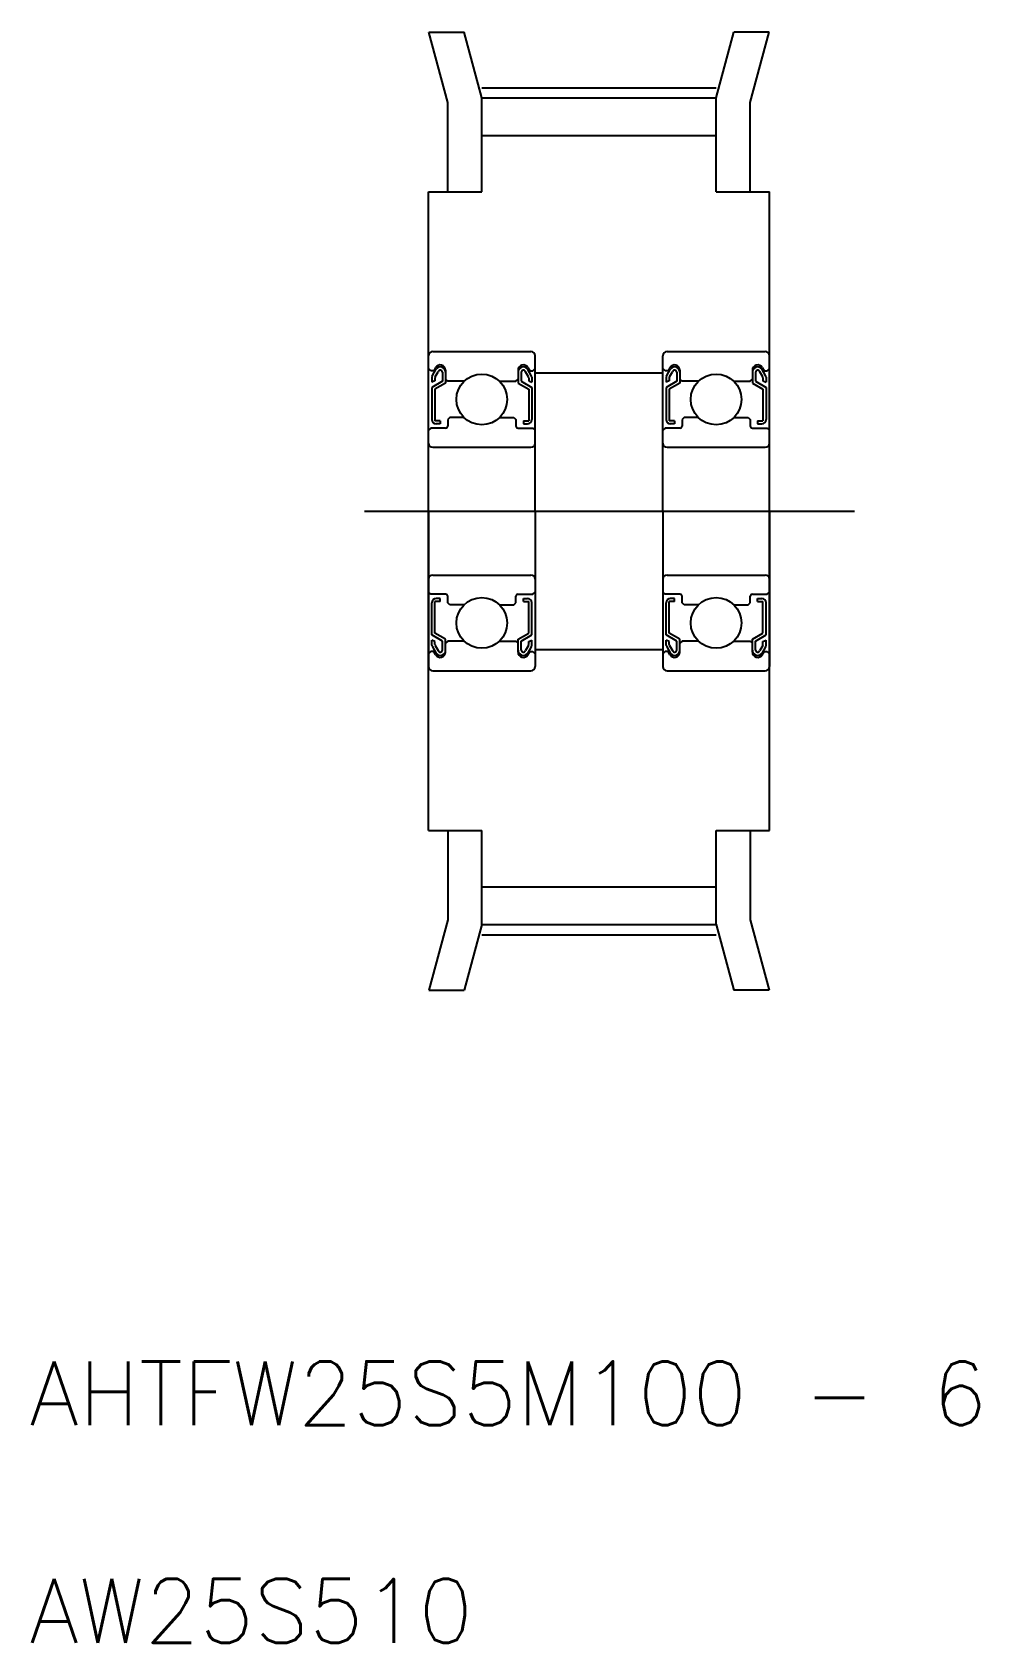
# Model space of a CAD drawing. Extents: x 22 to 66.4, y 0.3 to 76.
import ezdxf
from ezdxf.enums import TextEntityAlignment as Align

# ---------------------------------------------------------------- set-up
doc = ezdxf.new("R2010")
doc.units = 0
doc.linetypes.add('CENTER', pattern=[50.8, 31.75, -6.35, 6.35, -6.35])
doc.layers.get('0').update_dxf_attribs({"linetype": 'CONTINUOUS'})
doc.layers.add('CENTER', color=1, linetype='CONTINUOUS')
doc.styles.get("Standard").update_dxf_attribs({"font": 'txt.shx', "bigfont": 'bigfont.shx'})

msp = doc.modelspace()

# ---------------------------------------------------------------- linework, layer by layer
at = {"color": 7, "linetype": 'CONTINUOUS'}
for p, q in [((40.602, 75.975), (42.259, 75.975)), ((41.485, 72.68), (40.602, 75.975)), ((43.085, 72.89), (42.259, 75.975)), ((54.085, 72.89), (54.912, 75.975)), ((56.568, 75.975), (54.912, 75.975)), ((55.685, 72.68), (56.568, 75.975)), ((41.485, 68.475), (41.485, 72.68)), ((43.085, 72.89), (54.085, 72.89)), ((43.085, 68.475), (43.085, 72.89)), ((54.085, 68.475), (54.085, 72.89)), ((55.685, 68.475), (55.685, 72.68)), ((43.085, 71.12), (54.085, 71.12)), ((40.585, 38.475), (40.585, 68.475)), ((40.585, 68.475), (43.085, 68.475)), ((54.085, 68.475), (56.585, 68.475)), ((56.585, 38.475), (56.585, 68.475)), ((40.585, 53.475), (40.585, 60.775)), ((40.785, 60.975), (45.385, 60.975)), ((45.585, 53.475), (45.585, 60.775)), ((51.585, 53.475), (51.585, 60.775)), ((51.785, 60.975), (56.385, 60.975)), ((56.585, 53.475), (56.585, 60.775)), ((40.685, 60.075), (40.585, 60.175)), ((40.835, 60.075), (40.685, 60.075)), ((40.749, 59.822), (40.946, 60.164)), ((40.919, 60.22), (40.835, 60.075)), ((40.899, 59.782), (41.038, 60.023)), ((41.235, 60), (41.235, 59.575)), ((41.385, 60.095), (41.385, 59.675)), ((41.385, 60), (41.385, 59.489)), ((44.785, 60.095), (44.785, 59.675)), ((44.785, 60), (44.785, 59.489)), ((44.935, 60), (44.935, 59.575)), ((45.272, 59.782), (45.133, 60.023)), ((45.422, 59.822), (45.224, 60.164)), ((45.252, 60.22), (45.335, 60.075)), ((45.335, 60.075), (45.485, 60.075)), ((45.485, 60.075), (45.585, 60.175)), ((45.585, 59.975), (51.585, 59.975)), ((51.685, 60.075), (51.585, 60.175)), ((51.835, 60.075), (51.685, 60.075)), ((51.749, 59.822), (51.946, 60.164)), ((51.919, 60.22), (51.835, 60.075)), ((51.899, 59.782), (52.038, 60.023)), ((52.235, 60), (52.235, 59.575)), ((52.385, 60.095), (52.385, 59.675)), ((52.385, 60), (52.385, 59.489)), ((55.785, 60.095), (55.785, 59.675)), ((55.785, 60), (55.785, 59.489)), ((55.935, 60), (55.935, 59.575)), ((56.272, 59.782), (56.133, 60.023)), ((56.422, 59.822), (56.224, 60.164)), ((56.252, 60.22), (56.335, 60.075)), ((56.335, 60.075), (56.485, 60.075)), ((56.485, 60.075), (56.585, 60.175)), ((40.735, 59.772), (40.735, 59.539)), ((40.885, 59.593), (40.735, 59.539)), ((41.235, 59.575), (40.735, 59.287)), ((40.735, 59.287), (40.735, 57.775)), ((40.885, 59.732), (40.885, 59.593)), ((41.385, 59.489), (40.885, 59.2)), ((40.885, 59.2), (40.885, 57.725)), ((41.485, 59.575), (41.385, 59.675)), ((42.251, 59.575), (41.485, 59.575)), ((43.919, 59.575), (44.685, 59.575)), ((44.685, 59.575), (44.785, 59.675)), ((44.785, 59.489), (45.285, 59.2)), ((44.935, 59.575), (45.435, 59.287)), ((45.285, 59.732), (45.285, 59.593)), ((45.285, 59.593), (45.435, 59.539)), ((45.285, 59.2), (45.285, 57.725)), ((45.435, 59.772), (45.435, 59.539)), ((45.435, 59.287), (45.435, 57.775)), ((51.735, 59.772), (51.735, 59.539)), ((51.885, 59.593), (51.735, 59.539)), ((52.235, 59.575), (51.735, 59.287)), ((51.735, 59.287), (51.735, 57.775)), ((51.885, 59.732), (51.885, 59.593)), ((52.385, 59.489), (51.885, 59.2)), ((51.885, 59.2), (51.885, 57.725)), ((52.485, 59.575), (52.385, 59.675)), ((53.251, 59.575), (52.485, 59.575)), ((54.919, 59.575), (55.685, 59.575)), ((55.685, 59.575), (55.785, 59.675)), ((55.785, 59.489), (56.285, 59.2)), ((55.935, 59.575), (56.435, 59.287)), ((56.285, 59.732), (56.285, 59.593)), ((56.285, 59.593), (56.435, 59.539)), ((56.285, 59.2), (56.285, 57.725)), ((56.435, 59.772), (56.435, 59.539)), ((56.435, 59.287), (56.435, 57.775)), ((41.135, 57.725), (40.885, 57.725)), ((41.135, 57.575), (40.935, 57.575)), ((41.135, 57.725), (41.135, 57.575)), ((41.585, 57.875), (41.485, 57.775)), ((41.485, 57.775), (41.485, 57.475)), ((42.251, 57.875), (41.585, 57.875)), ((43.919, 57.875), (44.585, 57.875)), ((44.585, 57.875), (44.685, 57.775)), ((44.685, 57.775), (44.685, 57.475)), ((45.035, 57.725), (45.035, 57.575)), ((45.035, 57.725), (45.285, 57.725)), ((45.035, 57.575), (45.235, 57.575)), ((52.135, 57.725), (51.885, 57.725)), ((52.135, 57.575), (51.935, 57.575)), ((52.135, 57.725), (52.135, 57.575)), ((52.585, 57.875), (52.485, 57.775)), ((52.485, 57.775), (52.485, 57.475)), ((53.251, 57.875), (52.585, 57.875)), ((54.919, 57.875), (55.585, 57.875)), ((55.585, 57.875), (55.685, 57.775)), ((55.685, 57.775), (55.685, 57.475)), ((56.035, 57.725), (56.285, 57.725)), ((56.035, 57.725), (56.035, 57.575)), ((56.035, 57.575), (56.235, 57.575)), ((40.685, 57.375), (40.585, 57.275)), ((40.585, 57.125), (40.585, 57.125)), ((41.385, 57.375), (40.685, 57.375)), ((44.785, 57.375), (45.485, 57.375)), ((45.485, 57.375), (45.585, 57.275)), ((51.685, 57.375), (51.585, 57.275)), ((51.585, 57.125), (51.585, 57.125)), ((52.385, 57.375), (51.685, 57.375)), ((55.785, 57.375), (56.485, 57.375)), ((56.485, 57.375), (56.585, 57.275)), ((40.785, 56.475), (45.385, 56.475)), ((51.785, 56.475), (56.385, 56.475)), ((40.585, 55.3), (40.585, 55.3)), ((51.585, 55.3), (51.585, 55.3)), ((40.585, 53.475), (40.585, 46.175)), ((45.585, 53.475), (45.585, 46.175)), ((51.585, 53.475), (51.585, 46.175)), ((56.585, 53.475), (56.585, 46.175)), ((40.785, 50.475), (45.385, 50.475)), ((51.785, 50.475), (56.385, 50.475)), ((40.685, 49.575), (40.585, 49.675)), ((41.385, 49.575), (40.685, 49.575)), ((41.135, 49.225), (40.885, 49.225)), ((40.885, 47.751), (40.885, 49.225)), ((41.135, 49.375), (40.935, 49.375)), ((41.135, 49.225), (41.135, 49.375)), ((41.485, 49.175), (41.485, 49.475)), ((44.685, 49.175), (44.685, 49.475)), ((44.785, 49.575), (45.485, 49.575)), ((45.035, 49.225), (45.035, 49.375)), ((45.035, 49.375), (45.235, 49.375)), ((45.035, 49.225), (45.285, 49.225)), ((45.285, 47.751), (45.285, 49.225)), ((45.485, 49.575), (45.585, 49.675)), ((51.685, 49.575), (51.585, 49.675)), ((52.385, 49.575), (51.685, 49.575)), ((51.885, 47.751), (51.885, 49.225)), ((52.135, 49.225), (51.885, 49.225)), ((52.135, 49.375), (51.935, 49.375)), ((52.135, 49.225), (52.135, 49.375)), ((52.485, 49.175), (52.485, 49.475)), ((55.685, 49.175), (55.685, 49.475)), ((55.785, 49.575), (56.485, 49.575)), ((56.035, 49.375), (56.235, 49.375)), ((56.035, 49.225), (56.035, 49.375)), ((56.035, 49.225), (56.285, 49.225)), ((56.285, 47.751), (56.285, 49.225)), ((56.485, 49.575), (56.585, 49.675)), ((40.735, 47.664), (40.735, 49.175)), ((41.585, 49.075), (41.485, 49.175)), ((42.251, 49.075), (41.585, 49.075)), ((43.919, 49.075), (44.585, 49.075)), ((44.585, 49.075), (44.685, 49.175)), ((45.435, 47.664), (45.435, 49.175)), ((51.735, 47.664), (51.735, 49.175)), ((52.585, 49.075), (52.485, 49.175)), ((53.251, 49.075), (52.585, 49.075)), ((54.919, 49.075), (55.585, 49.075)), ((55.585, 49.075), (55.685, 49.175)), ((56.435, 47.664), (56.435, 49.175)), ((41.385, 47.462), (40.885, 47.751)), ((44.785, 47.462), (45.285, 47.751)), ((52.385, 47.462), (51.885, 47.751)), ((55.785, 47.462), (56.285, 47.751)), ((41.235, 47.375), (40.735, 47.664)), ((40.735, 47.179), (40.735, 47.412)), ((40.885, 47.357), (40.735, 47.412)), ((40.749, 47.129), (40.946, 46.787)), ((40.885, 47.219), (40.885, 47.357)), ((40.899, 47.169), (41.038, 46.928)), ((41.235, 46.95), (41.235, 47.375)), ((41.385, 46.95), (41.385, 47.462)), ((41.485, 47.375), (41.385, 47.275)), ((41.385, 46.856), (41.385, 47.275)), ((42.251, 47.375), (41.485, 47.375)), ((43.919, 47.375), (44.685, 47.375)), ((44.685, 47.375), (44.785, 47.275)), ((44.785, 46.95), (44.785, 47.462)), ((44.785, 46.856), (44.785, 47.275)), ((44.935, 47.375), (45.435, 47.664)), ((44.935, 46.95), (44.935, 47.375)), ((45.272, 47.169), (45.133, 46.928)), ((45.422, 47.129), (45.224, 46.787)), ((45.285, 47.357), (45.435, 47.412)), ((45.285, 47.219), (45.285, 47.357)), ((45.435, 47.179), (45.435, 47.412)), ((45.585, 46.975), (51.585, 46.975)), ((52.235, 47.375), (51.735, 47.664)), ((51.885, 47.357), (51.735, 47.412)), ((51.735, 47.179), (51.735, 47.412)), ((51.749, 47.129), (51.946, 46.787)), ((51.885, 47.219), (51.885, 47.357)), ((51.899, 47.169), (52.038, 46.928)), ((52.235, 46.95), (52.235, 47.375)), ((52.385, 46.95), (52.385, 47.462)), ((52.485, 47.375), (52.385, 47.275)), ((52.385, 46.856), (52.385, 47.275)), ((53.251, 47.375), (52.485, 47.375)), ((54.919, 47.375), (55.685, 47.375)), ((55.685, 47.375), (55.785, 47.275)), ((55.785, 46.95), (55.785, 47.462)), ((55.785, 46.856), (55.785, 47.275)), ((55.935, 47.375), (56.435, 47.664)), ((55.935, 46.95), (55.935, 47.375)), ((56.272, 47.169), (56.133, 46.928)), ((56.422, 47.129), (56.224, 46.787)), ((56.285, 47.357), (56.435, 47.412)), ((56.285, 47.219), (56.285, 47.357)), ((56.435, 47.179), (56.435, 47.412)), ((40.685, 46.875), (40.585, 46.775)), ((40.835, 46.875), (40.685, 46.875)), ((40.919, 46.731), (40.835, 46.875)), ((45.252, 46.731), (45.335, 46.875)), ((45.335, 46.875), (45.485, 46.875)), ((45.485, 46.875), (45.585, 46.775)), ((51.685, 46.875), (51.585, 46.775)), ((51.835, 46.875), (51.685, 46.875)), ((51.919, 46.731), (51.835, 46.875)), ((56.252, 46.731), (56.335, 46.875)), ((56.335, 46.875), (56.485, 46.875)), ((56.485, 46.875), (56.585, 46.775)), ((40.785, 45.975), (45.385, 45.975)), ((51.785, 45.975), (56.385, 45.975)), ((40.585, 38.475), (43.085, 38.475)), ((41.485, 38.475), (41.485, 34.271)), ((43.085, 34.06), (43.085, 38.475)), ((54.085, 34.06), (54.085, 38.475)), ((54.085, 38.475), (56.585, 38.475)), ((55.685, 38.475), (55.685, 34.271)), ((43.085, 35.83), (54.085, 35.83)), ((41.485, 34.271), (40.602, 30.975)), ((43.085, 34.06), (42.259, 30.975)), ((43.085, 34.06), (54.085, 34.06)), ((54.085, 34.06), (54.912, 30.975)), ((55.685, 34.271), (56.568, 30.975)), ((40.602, 30.975), (42.259, 30.975)), ((56.568, 30.975), (54.912, 30.975))]:
    msp.add_line(p, q, dxfattribs=at)
for centre in [(43.085, 58.725), (54.085, 58.725), (43.085, 48.225), (54.085, 48.225)]:
    msp.add_circle(centre, 1.191, dxfattribs=at)
for centre, radius, start, end in [((40.785, 60.775), 0.2, 90, 180), ((45.385, 60.775), 0.2, 0, 90), ((51.785, 60.775), 0.2, 90, 180), ((56.385, 60.775), 0.2, 0, 90), ((40.835, 59.772), 0.1, 150.00032, 180.0006), ((40.985, 59.732), 0.1, 150.00032, 180.0006), ((41.135, 60.095), 0.25, 359.99956, 150.00021), ((41.135, 60), 0.25, 0, 139.19441), ((41.135, 60), 0.1, 0, 167.12492), ((45.035, 60.095), 0.25, 29.99979, 180.00044), ((45.035, 60), 0.25, 40.80559, 180), ((45.035, 60), 0.1, 12.87508, 180), ((45.185, 59.732), 0.1, 359.9994, 29.99968), ((45.335, 59.772), 0.1, 359.9994, 29.99968), ((51.835, 59.772), 0.1, 150.00032, 180.0006), ((51.985, 59.732), 0.1, 150.00032, 180.0006), ((52.135, 60.095), 0.25, 359.99956, 150.00021), ((52.135, 60), 0.25, 0, 139.19441), ((52.135, 60), 0.1, 0, 167.12492), ((56.035, 60.095), 0.25, 29.99979, 180.00044), ((56.035, 60), 0.25, 40.80559, 180), ((56.035, 60), 0.1, 12.87508, 180), ((56.185, 59.732), 0.1, 359.9994, 29.99968), ((56.335, 59.772), 0.1, 359.9994, 29.99968), ((40.935, 57.775), 0.2, 180.00032, 270.00031), ((45.235, 57.775), 0.2, 269.99969, 359.99968), ((51.935, 57.775), 0.2, 180.00032, 270.00031), ((56.235, 57.775), 0.2, 269.99969, 359.99968), ((41.385, 57.475), 0.1, 270.00058, 0), ((44.785, 57.475), 0.1, 180, 269.99942), ((52.385, 57.475), 0.1, 270.00058, 0), ((55.785, 57.475), 0.1, 180, 269.99942), ((40.785, 56.675), 0.2, 180, 270), ((45.385, 56.675), 0.2, 270, 0), ((51.785, 56.675), 0.2, 180, 270), ((56.385, 56.675), 0.2, 270, 0), ((40.785, 50.275), 0.2, 90, 180), ((45.385, 50.275), 0.2, 0, 90), ((51.785, 50.275), 0.2, 90, 180), ((56.385, 50.275), 0.2, 0, 90), ((40.935, 49.175), 0.2, 89.99969, 179.99968), ((41.385, 49.475), 0.1, 0, 89.99942), ((44.785, 49.475), 0.1, 90.00058, 180), ((45.235, 49.175), 0.2, 0.00032, 90.00031), ((51.935, 49.175), 0.2, 89.99969, 179.99968), ((52.385, 49.475), 0.1, 0, 89.99942), ((55.785, 49.475), 0.1, 90.00058, 180), ((56.235, 49.175), 0.2, 0.00032, 90.00031), ((40.835, 47.179), 0.1, 179.9994, 209.99968), ((40.985, 47.219), 0.1, 179.9994, 209.99968), ((41.135, 46.95), 0.25, 220.80559, 0), ((41.135, 46.95), 0.1, 192.87508, 0), ((45.035, 46.95), 0.25, 180, 319.19441), ((45.035, 46.95), 0.1, 180, 347.12492), ((45.185, 47.219), 0.1, 330.00032, 0.0006), ((45.335, 47.179), 0.1, 330.00032, 0.0006), ((51.835, 47.179), 0.1, 179.9994, 209.99968), ((51.985, 47.219), 0.1, 179.9994, 209.99968), ((52.135, 46.95), 0.25, 220.80559, 0), ((52.135, 46.95), 0.1, 192.87508, 0), ((56.035, 46.95), 0.25, 180, 319.19441), ((56.035, 46.95), 0.1, 180, 347.12492), ((56.185, 47.219), 0.1, 330.00032, 0.0006), ((56.335, 47.179), 0.1, 330.00032, 0.0006), ((40.785, 46.175), 0.2, 180, 270), ((41.135, 46.856), 0.25, 209.99979, 0.00044), ((45.035, 46.856), 0.25, 179.99956, 330.00021), ((45.385, 46.175), 0.2, 270, 0), ((51.785, 46.175), 0.2, 180, 270), ((52.135, 46.856), 0.25, 209.99979, 0.00044), ((56.035, 46.856), 0.25, 179.99956, 330.00021), ((56.385, 46.175), 0.2, 270, 0)]:
    msp.add_arc(centre, radius, start, end, dxfattribs=at)
at = {"layer": 'CENTER', "color": 1, "linetype": 'CENTER'}
for p, q in [((43.085, 73.37), (54.085, 73.37)), ((37.585, 53.475), (60.585, 53.475)), ((43.085, 33.58), (54.085, 33.58))]:
    msp.add_line(p, q, dxfattribs=at)

# ---------------------------------------------------------------- texts
at = {"color": 7, "linetype": 'CONTINUOUS'}
for s, p in [('AHTFW25S5M100 - 6', (21.852, 9.634)), ('AW25S510', (21.852, -0.586))]:
    msp.add_text(s, height=3, dxfattribs=at).set_placement(p, align=Align.BOTTOM_LEFT)

doc.saveas('drawing.dxf')
